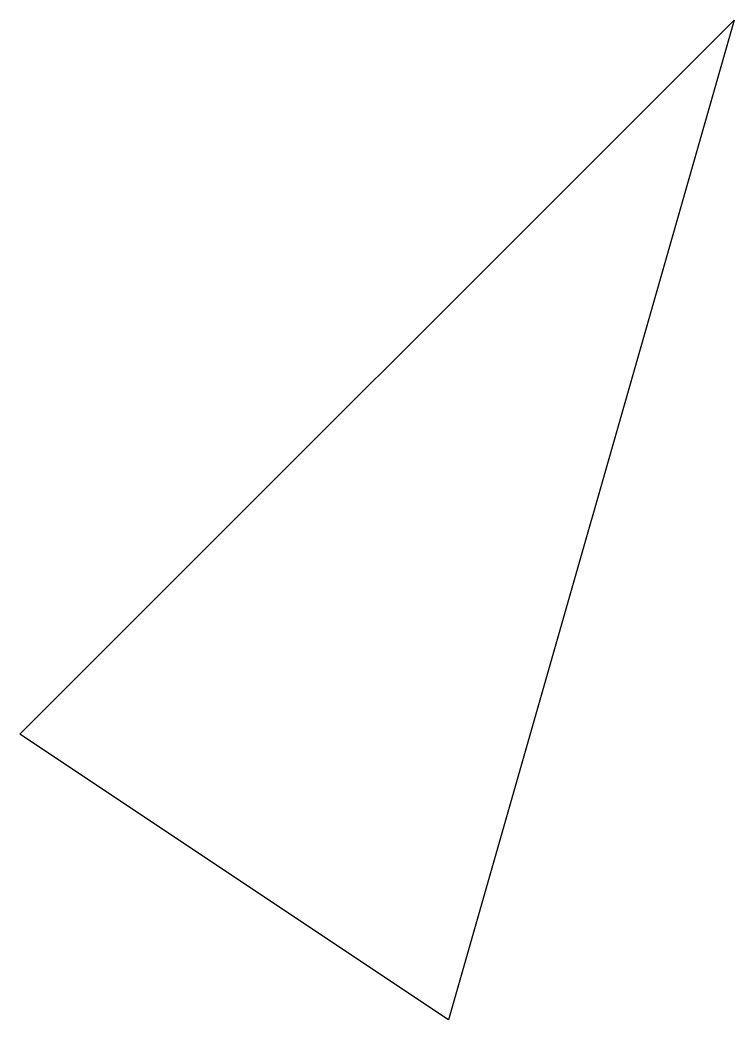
# Model space of a CAD drawing. Header units: inches. Extents: x 0 to 5, y -2 to 5.
import ezdxf

# ---------------------------------------------------------------- set-up
doc = ezdxf.new("R2010")
doc.units = ezdxf.units.IN
doc.header["$MEASUREMENT"] = 0

msp = doc.modelspace()

# ---------------------------------------------------------------- linework, layer by layer
msp.add_lwpolyline([(0, 0), (5, 5), (3, -2)], close=True)

doc.saveas('drawing.dxf')
